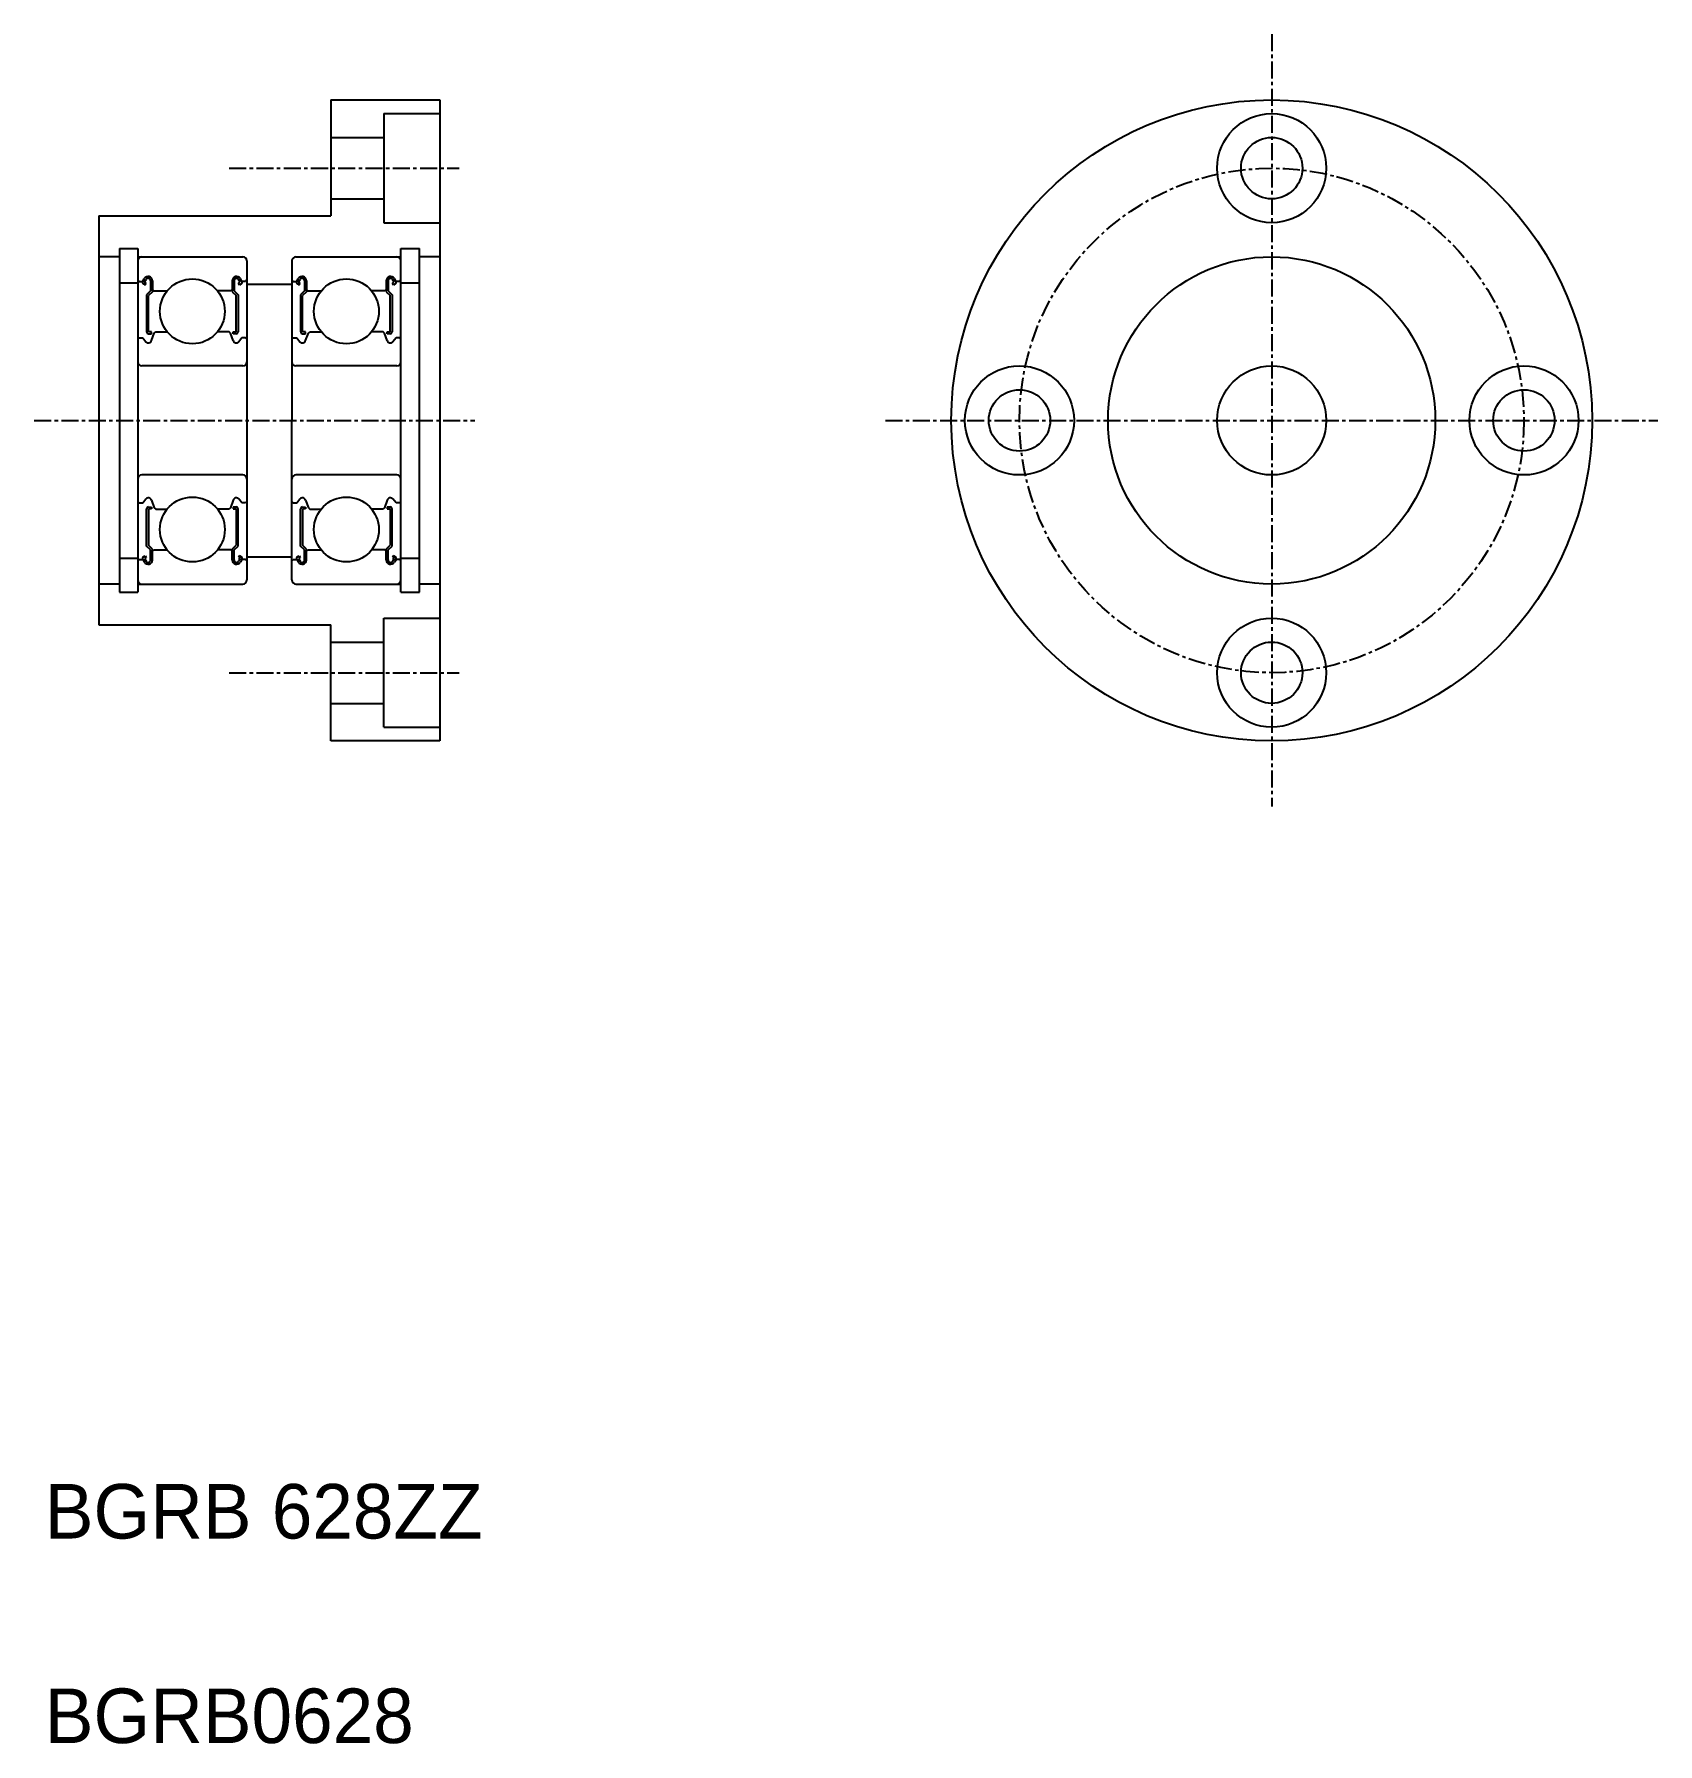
# Model space of a CAD drawing. Extents: x 182 to 301, y 71 to 196.
import ezdxf

# ---------------------------------------------------------------- set-up
doc = ezdxf.new("R2010")
doc.units = 0
doc.linetypes.add('CENTER', pattern=[2, 1.25, -0.25, 0.25, -0.25])
doc.layers.get('0').update_dxf_attribs({"linetype": 'CONTINUOUS'})
doc.layers.add('CENTER', color=1, linetype='CENTER')

msp = doc.modelspace()

# ---------------------------------------------------------------- linework, layer by layer
for p, q in [((203.27, 191.42), (203.27, 182.92)), ((203.27, 191.42), (211.27, 191.42)), ((205.27, 191.42), (205.27, 191.42)), ((207.27, 191.42), (207.27, 191.42)), ((211.27, 191.42), (211.27, 144.42)), ((207.17, 190.42), (211.27, 190.42)), ((207.17, 190.42), (207.17, 182.42)), ((203.27, 188.67), (207.17, 188.67)), ((203.27, 184.17), (207.17, 184.17)), ((186.27, 182.92), (186.27, 152.92)), ((186.27, 182.92), (203.27, 182.92)), ((207.17, 182.42), (211.27, 182.42)), ((187.77, 179.92), (186.27, 179.92)), ((187.77, 180.52), (187.77, 155.32)), ((187.77, 180.52), (189.12, 180.52)), ((189.12, 180.52), (189.12, 155.32)), ((189.12, 179.92), (196.82, 179.92)), ((197.12, 179.62), (197.12, 156.22)), ((200.42, 179.62), (200.42, 167.92)), ((200.72, 179.92), (208.42, 179.92)), ((208.42, 155.32), (208.42, 180.52)), ((208.42, 180.52), (209.77, 180.52)), ((209.77, 155.32), (209.77, 180.52)), ((211.27, 179.92), (209.77, 179.92)), ((189.12, 178.22), (189.22, 178.12)), ((189.22, 178.12), (189.48, 178.12)), ((189.48, 178.12), (189.59, 178.32)), ((189.6, 178.05), (189.72, 178.25)), ((189.73, 177.98), (189.6, 178.05)), ((190.05, 178.16), (190.05, 177.42)), ((190.2, 178.16), (190.2, 177.36)), ((196.04, 178.16), (196.04, 177.36)), ((196.18, 178.16), (196.18, 177.42)), ((196.63, 178.05), (196.51, 178.25)), ((196.51, 177.98), (196.63, 178.05)), ((196.76, 178.12), (196.64, 178.32)), ((197.02, 178.12), (196.76, 178.12)), ((197.12, 178.22), (197.02, 178.12)), ((200.42, 178.22), (200.52, 178.12)), ((200.52, 178.12), (200.78, 178.12)), ((200.78, 178.12), (200.89, 178.32)), ((200.9, 178.05), (201.02, 178.25)), ((201.03, 177.98), (200.9, 178.05)), ((201.35, 178.16), (201.35, 177.42)), ((201.5, 178.16), (201.5, 177.36)), ((207.34, 178.16), (207.34, 177.36)), ((207.48, 178.16), (207.48, 177.42)), ((207.93, 178.05), (207.81, 178.25)), ((207.81, 177.98), (207.93, 178.05)), ((208.06, 178.12), (207.94, 178.32)), ((208.32, 178.12), (208.06, 178.12)), ((208.42, 178.22), (208.32, 178.12)), ((187.77, 178.02), (189.12, 178.02)), ((189.53, 177.93), (189.65, 177.85)), ((189.65, 177.85), (189.73, 177.98)), ((190.05, 177.42), (189.76, 177.14)), ((189.76, 177.14), (189.76, 174.42)), ((190.2, 177.36), (189.91, 177.08)), ((189.91, 174.42), (189.91, 177.08)), ((190.2, 177.52), (190.3, 177.42)), ((190.3, 177.42), (191.27, 177.42)), ((195.94, 177.42), (194.97, 177.42)), ((196.04, 177.52), (195.94, 177.42)), ((196.04, 177.36), (196.33, 177.08)), ((196.18, 177.42), (196.47, 177.14)), ((196.33, 174.42), (196.33, 177.08)), ((196.47, 177.14), (196.47, 174.42)), ((196.58, 177.85), (196.51, 177.98)), ((196.7, 177.93), (196.58, 177.85)), ((197.12, 177.92), (200.42, 177.92)), ((200.83, 177.93), (200.95, 177.85)), ((200.95, 177.85), (201.03, 177.98)), ((201.35, 177.42), (201.06, 177.14)), ((201.06, 177.14), (201.06, 174.42)), ((201.5, 177.36), (201.21, 177.08)), ((201.21, 174.42), (201.21, 177.08)), ((201.5, 177.52), (201.6, 177.42)), ((201.6, 177.42), (202.57, 177.42)), ((207.24, 177.42), (206.27, 177.42)), ((207.34, 177.52), (207.24, 177.42)), ((207.34, 177.36), (207.63, 177.08)), ((207.48, 177.42), (207.77, 177.14)), ((207.63, 174.42), (207.63, 177.08)), ((207.77, 177.14), (207.77, 174.42)), ((207.88, 177.85), (207.81, 177.98)), ((208, 177.93), (207.88, 177.85)), ((208.42, 178.02), (209.77, 178.02)), ((190.12, 174.42), (189.91, 174.42)), ((190.12, 174.27), (190.12, 174.42)), ((190.12, 173.78), (190.33, 174.33)), ((190.33, 174.33), (190.43, 174.42)), ((190.43, 174.42), (191.27, 174.42)), ((195.81, 174.42), (194.97, 174.42)), ((195.91, 174.33), (195.81, 174.42)), ((196.11, 173.78), (195.91, 174.33)), ((196.11, 174.27), (196.11, 174.42)), ((196.11, 174.42), (196.33, 174.42)), ((201.42, 174.42), (201.21, 174.42)), ((201.42, 174.27), (201.42, 174.42)), ((201.42, 173.78), (201.63, 174.33)), ((201.63, 174.33), (201.73, 174.42)), ((201.73, 174.42), (202.57, 174.42)), ((207.11, 174.42), (206.27, 174.42)), ((207.21, 174.33), (207.11, 174.42)), ((207.41, 173.78), (207.21, 174.33)), ((207.41, 174.27), (207.41, 174.42)), ((207.41, 174.42), (207.63, 174.42)), ((189.12, 173.87), (189.22, 173.97)), ((189.22, 173.97), (189.48, 173.97)), ((189.48, 173.97), (189.71, 173.69)), ((189.91, 174.27), (190.12, 174.27)), ((196.33, 174.27), (196.11, 174.27)), ((196.76, 173.97), (196.53, 173.69)), ((197.02, 173.97), (196.76, 173.97)), ((197.12, 173.87), (197.02, 173.97)), ((200.42, 173.87), (200.52, 173.97)), ((200.52, 173.97), (200.78, 173.97)), ((200.78, 173.97), (201.01, 173.69)), ((201.21, 174.27), (201.42, 174.27)), ((207.63, 174.27), (207.41, 174.27)), ((208.06, 173.97), (207.83, 173.69)), ((208.32, 173.97), (208.06, 173.97)), ((208.42, 173.87), (208.32, 173.97)), ((196.82, 171.92), (189.42, 171.92)), ((208.12, 171.92), (200.72, 171.92)), ((200.42, 156.22), (200.42, 167.92)), ((196.82, 163.92), (189.42, 163.92)), ((208.12, 163.92), (200.72, 163.92)), ((189.12, 161.97), (189.22, 161.87)), ((189.22, 161.87), (189.48, 161.87)), ((189.48, 161.87), (189.71, 162.16)), ((190.12, 162.07), (190.33, 161.52)), ((196.11, 162.07), (195.91, 161.52)), ((196.76, 161.87), (196.53, 162.16)), ((197.02, 161.87), (196.76, 161.87)), ((197.12, 161.97), (197.02, 161.87)), ((200.42, 161.97), (200.52, 161.87)), ((200.52, 161.87), (200.78, 161.87)), ((200.78, 161.87), (201.01, 162.16)), ((201.42, 162.07), (201.63, 161.52)), ((207.41, 162.07), (207.21, 161.52)), ((208.06, 161.87), (207.83, 162.16)), ((208.32, 161.87), (208.06, 161.87)), ((208.42, 161.97), (208.32, 161.87)), ((189.76, 158.71), (189.76, 161.43)), ((189.91, 161.57), (190.12, 161.57)), ((189.91, 161.43), (189.91, 158.77)), ((190.12, 161.43), (189.91, 161.43)), ((190.12, 161.57), (190.12, 161.43)), ((190.33, 161.52), (190.43, 161.42)), ((190.43, 161.42), (191.27, 161.42)), ((195.81, 161.42), (194.97, 161.42)), ((195.91, 161.52), (195.81, 161.42)), ((196.11, 161.57), (196.11, 161.43)), ((196.33, 161.57), (196.11, 161.57)), ((196.11, 161.43), (196.33, 161.43)), ((196.33, 161.43), (196.33, 158.77)), ((196.47, 158.71), (196.47, 161.43)), ((201.06, 158.71), (201.06, 161.43)), ((201.21, 161.57), (201.42, 161.57)), ((201.21, 161.43), (201.21, 158.77)), ((201.42, 161.43), (201.21, 161.43)), ((201.42, 161.57), (201.42, 161.43)), ((201.63, 161.52), (201.73, 161.42)), ((201.73, 161.42), (202.57, 161.42)), ((207.11, 161.42), (206.27, 161.42)), ((207.21, 161.52), (207.11, 161.42)), ((207.41, 161.57), (207.41, 161.43)), ((207.63, 161.57), (207.41, 161.57)), ((207.41, 161.43), (207.63, 161.43)), ((207.63, 161.43), (207.63, 158.77)), ((207.77, 158.71), (207.77, 161.43)), ((189.53, 157.92), (189.65, 157.99)), ((189.65, 157.99), (189.73, 157.87)), ((190.05, 158.42), (189.76, 158.71)), ((190.2, 158.48), (189.91, 158.77)), ((190.05, 157.69), (190.05, 158.42)), ((190.2, 157.69), (190.2, 158.48)), ((190.2, 158.32), (190.3, 158.42)), ((190.3, 158.42), (191.27, 158.42)), ((195.94, 158.42), (194.97, 158.42)), ((196.04, 158.32), (195.94, 158.42)), ((196.04, 158.48), (196.33, 158.77)), ((196.04, 157.69), (196.04, 158.48)), ((196.18, 158.42), (196.47, 158.71)), ((196.18, 157.69), (196.18, 158.42)), ((196.58, 157.99), (196.51, 157.87)), ((196.7, 157.92), (196.58, 157.99)), ((200.83, 157.92), (200.95, 157.99)), ((200.95, 157.99), (201.03, 157.87)), ((201.35, 158.42), (201.06, 158.71)), ((201.5, 158.48), (201.21, 158.77)), ((201.35, 157.69), (201.35, 158.42)), ((201.5, 157.69), (201.5, 158.48)), ((201.5, 158.32), (201.6, 158.42)), ((201.6, 158.42), (202.57, 158.42)), ((207.24, 158.42), (206.27, 158.42)), ((207.34, 158.32), (207.24, 158.42)), ((207.34, 158.48), (207.63, 158.77)), ((207.34, 157.69), (207.34, 158.48)), ((207.48, 158.42), (207.77, 158.71)), ((207.48, 157.69), (207.48, 158.42)), ((207.88, 157.99), (207.81, 157.87)), ((208, 157.92), (207.88, 157.99)), ((187.77, 157.82), (189.12, 157.82)), ((189.12, 157.62), (189.22, 157.72)), ((189.22, 157.72), (189.48, 157.72)), ((189.48, 157.72), (189.59, 157.52)), ((189.73, 157.87), (189.6, 157.8)), ((189.6, 157.8), (189.72, 157.6)), ((196.51, 157.87), (196.63, 157.8)), ((196.63, 157.8), (196.51, 157.6)), ((196.76, 157.72), (196.64, 157.52)), ((197.02, 157.72), (196.76, 157.72)), ((197.12, 157.62), (197.02, 157.72)), ((197.12, 157.92), (200.42, 157.92)), ((200.42, 157.62), (200.52, 157.72)), ((200.52, 157.72), (200.78, 157.72)), ((200.78, 157.72), (200.89, 157.52)), ((201.03, 157.87), (200.9, 157.8)), ((200.9, 157.8), (201.02, 157.6)), ((207.81, 157.87), (207.93, 157.8)), ((207.93, 157.8), (207.81, 157.6)), ((208.06, 157.72), (207.94, 157.52)), ((208.32, 157.72), (208.06, 157.72)), ((208.42, 157.62), (208.32, 157.72)), ((208.42, 157.82), (209.77, 157.82)), ((187.77, 155.92), (186.27, 155.92)), ((189.12, 155.92), (196.82, 155.92)), ((200.72, 155.92), (208.42, 155.92)), ((211.27, 155.92), (209.77, 155.92)), ((187.77, 155.32), (189.12, 155.32)), ((208.42, 155.32), (209.77, 155.32)), ((207.17, 145.42), (207.17, 153.42)), ((207.17, 153.42), (211.27, 153.42)), ((186.27, 152.92), (203.27, 152.92)), ((203.27, 144.42), (203.27, 152.92)), ((203.27, 151.67), (207.17, 151.67)), ((203.27, 147.17), (207.17, 147.17)), ((211.27, 144.42), (203.27, 144.42)), ((207.17, 145.42), (211.27, 145.42))]:
    msp.add_line(p, q)
for centre, radius in [((272.29, 167.92), 23.5), ((272.29, 186.42), 4), ((272.29, 186.42), 2.25), ((272.29, 167.92), 12), ((193.12, 175.92), 2.38), ((204.42, 175.92), 2.38), ((253.79, 167.92), 4), ((272.29, 167.92), 4), ((290.79, 167.92), 4), ((253.79, 167.92), 2.25), ((290.79, 167.92), 2.25), ((193.12, 159.92), 2.38), ((204.42, 159.92), 2.38), ((272.29, 149.42), 4), ((272.29, 149.42), 2.25)]:
    msp.add_circle(centre, radius)
for centre, radius, start, end in [((189.42, 179.62), 0.3, 90, 180), ((196.82, 179.62), 0.3, 0, 90), ((200.72, 179.62), 0.3, 90, 180), ((208.12, 179.62), 0.3, 0, 90), ((189.6, 178.05), 0.144, 149.9888, 240.0043), ((189.87, 178.16), 0.323, 0, 150.0014), ((189.87, 178.16), 0.179, 0, 150.0026), ((196.36, 178.16), 0.323, 29.9986, 180), ((196.36, 178.16), 0.179, 29.9974, 180), ((196.63, 178.05), 0.144, 299.9957, 30.0112), ((200.9, 178.05), 0.144, 149.9888, 240.0043), ((201.17, 178.16), 0.323, 0, 150.0014), ((201.17, 178.16), 0.179, 0, 150.0026), ((207.66, 178.16), 0.323, 29.9986, 180), ((207.66, 178.16), 0.179, 29.9974, 180), ((207.93, 178.05), 0.144, 299.9957, 30.0112), ((189.91, 174.42), 0.144, 180.0001, 270), ((196.33, 174.42), 0.144, 270, 359.9999), ((201.21, 174.42), 0.144, 180.0001, 270), ((207.63, 174.42), 0.144, 270, 359.9999), ((189.89, 173.85), 0.241, 220.0019, 343.1525), ((196.34, 173.85), 0.241, 196.8475, 319.9981), ((201.19, 173.85), 0.241, 220.0019, 343.1525), ((207.64, 173.85), 0.241, 196.8475, 319.9981), ((189.42, 172.22), 0.3, 180, 270), ((196.82, 172.22), 0.3, 270, 0), ((200.72, 172.22), 0.3, 180, 270), ((208.12, 172.22), 0.3, 270, 0), ((189.42, 163.62), 0.3, 90, 180), ((196.82, 163.62), 0.3, 0, 90), ((200.72, 163.62), 0.3, 90, 180), ((208.12, 163.62), 0.3, 0, 90), ((189.89, 162), 0.241, 16.8475, 139.9981), ((196.34, 162), 0.241, 40.0019, 163.1525), ((201.19, 162), 0.241, 16.8475, 139.9981), ((207.64, 162), 0.241, 40.0019, 163.1525), ((189.91, 161.43), 0.144, 90, 179.9999), ((196.33, 161.43), 0.144, 0.0001, 90), ((201.21, 161.43), 0.144, 90, 179.9999), ((207.63, 161.43), 0.144, 0.0001, 90), ((189.6, 157.8), 0.144, 119.9957, 210.0112), ((189.87, 157.69), 0.323, 209.9986, 0), ((189.87, 157.69), 0.179, 209.9974, 0), ((196.36, 157.69), 0.323, 180, 330.0014), ((196.36, 157.69), 0.179, 180, 330.0026), ((196.63, 157.8), 0.144, 329.9888, 60.0043), ((200.9, 157.8), 0.144, 119.9957, 210.0112), ((201.17, 157.69), 0.323, 209.9986, 0), ((201.17, 157.69), 0.179, 209.9974, 0), ((207.66, 157.69), 0.323, 180, 330.0014), ((207.66, 157.69), 0.179, 180, 330.0026), ((207.93, 157.8), 0.144, 329.9888, 60.0043), ((189.42, 156.22), 0.3, 180, 270), ((196.82, 156.22), 0.3, 270, 0), ((200.72, 156.22), 0.3, 180, 270), ((208.12, 156.22), 0.3, 270, 0)]:
    msp.add_arc(centre, radius, start, end)
at = {"layer": 'CENTER', "color": 1, "linetype": 'CENTER'}
for p, q in [((272.29, 196.25), (272.29, 139.6)), ((195.82, 186.42), (212.69, 186.42)), ((181.52, 167.92), (213.84, 167.92)), ((243.96, 167.92), (300.61, 167.92)), ((195.82, 149.42), (212.69, 149.42))]:
    msp.add_line(p, q, dxfattribs=at)
msp.add_circle((272.29, 167.92), 18.5, dxfattribs=at)

# ---------------------------------------------------------------- texts
for s, p in [('BGRB 628ZZ', (182.3, 85.92)), ('BGRB0628', (182.3, 70.92))]:
    msp.add_text(s, height=4).set_placement(p)

doc.saveas('drawing.dxf')
